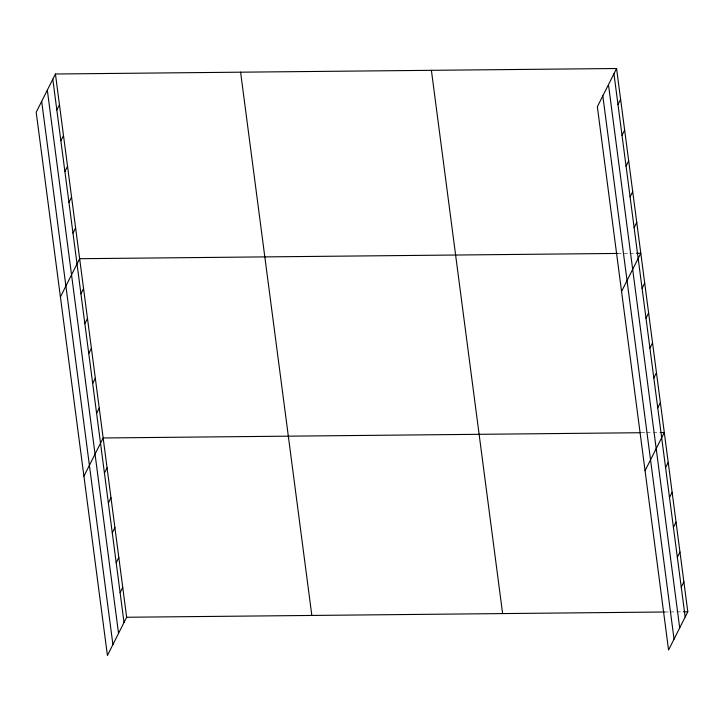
<?xml version="1.0" encoding="UTF-8"?>
<svg xmlns="http://www.w3.org/2000/svg" width="724" height="724" viewBox="0 0 724 724"><rect width="100%" height="100%" fill="white"/><g stroke="black" fill="none" stroke-linecap="round" stroke-linejoin="round"><path stroke-width="0.54" stroke-dasharray="3.62 2.71" d="M617.644 253.445L628.667 253.346M629.771 253.328L635.283 253.273M641.147 432.726L645.555 432.681M646.659 432.671L652.17 432.617M653.274 432.608L659.89 432.545M664.65 611.997L669.057 611.961M670.162 611.943L675.673 611.898M676.777 611.88L682.289 611.825"/><path stroke-width="1.09" d="M55.431 73.993L36.2 112.229L107.424 655.482L126.655 617.255L55.431 73.993L616.577 68.518L687.8 611.771L668.569 650.007L597.345 106.745L616.577 68.518M56.834 110.012L59.468 104.772M60.87 140.791L63.504 135.56M64.907 171.579L67.54 166.348M68.943 202.367L71.576 197.127M72.979 233.146L75.613 227.915M60.418 296.931L79.649 258.703L617.644 253.445M80.934 293.808L83.568 288.577M84.853 323.691L87.486 318.46M88.771 353.574L91.396 348.334M92.681 383.449L95.315 378.218M96.6 413.332L99.233 408.092M83.921 476.211L103.152 437.975L640.043 432.735M104.437 473.089L107.071 467.858M108.356 502.963L110.989 497.732M112.274 532.846L114.908 527.615M116.193 562.729L118.827 557.489M120.112 592.603L122.736 587.372M617.979 104.537L620.613 99.297M622.016 135.316L624.649 130.085M626.052 166.104L628.685 160.873M630.088 196.883L632.722 191.652M634.124 227.671L636.758 222.44M621.563 291.455L640.794 253.219L636.378 253.264M642.079 288.333L644.704 283.102M645.989 318.216L648.623 312.985M649.908 348.09L652.541 342.859M653.826 377.973L656.46 372.742M657.745 407.856L660.379 402.616M645.066 470.736L664.297 432.5L660.985 432.536M665.582 467.614L668.216 462.383M669.501 497.488L672.134 492.257M673.42 527.371L676.044 522.14M677.329 557.254L679.963 552.014M681.248 587.128L683.881 581.897M126.655 617.255L664.65 611.997M683.393 611.816L687.8 611.771M613.943 73.748L685.166 617.011M608.468 84.636L679.691 627.898M602.821 95.858L674.044 639.12M431.395 70.319L502.619 613.581M240.603 72.183L311.836 615.445M52.798 79.224L124.021 622.486M47.322 90.111L118.546 633.373M41.675 101.333L112.908 644.595"/></g></svg>
